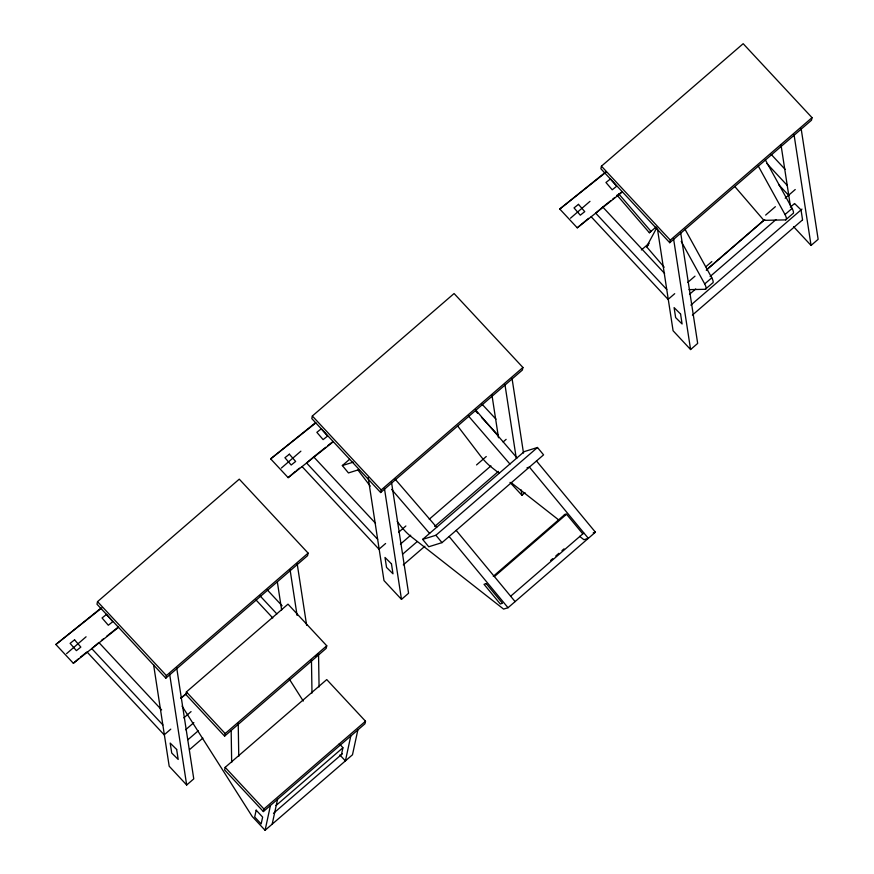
<?xml version="1.0" encoding="UTF-8"?>
<svg xmlns="http://www.w3.org/2000/svg" width="874" height="874" viewBox="0 0 874 874"><rect width="100%" height="100%" fill="white"/><g stroke="black" fill="none" stroke-linecap="round" stroke-linejoin="round"><path stroke-width="1.31" d="M97.538 601.64L96.981 604.207L165.831 678.158L307.561 555.678L308.118 553.111L239.268 479.16L97.538 601.64L166.388 675.591L165.831 678.158M186.413 691.924L185.856 694.502L224.618 736.126L326.199 648.355L326.756 645.788L287.994 604.153L186.413 691.924L225.175 733.559L224.618 736.126M225.164 767.35L224.618 769.928L263.38 811.564L364.95 723.781L365.507 721.214L326.745 679.579L225.164 767.35L263.937 808.985L263.38 811.564M312.346 416.013L311.789 418.58L380.638 492.532L522.368 370.052L522.925 367.484L454.076 293.533L312.346 416.013L381.195 489.964L380.638 492.532M182.054 706.126L252.171 816.425L265.084 830.3L270.459 805.435M272.175 824.171L277.55 799.317M341.461 754.557L342.947 747.696L339.254 743.73M350.78 736.028L345.405 760.893L339.866 754.95M357.859 729.91L352.484 754.775L265.084 830.3M601.443 166.18L600.886 168.748L669.746 242.699L811.476 120.23L812.033 117.651L743.173 43.7L601.443 166.18L670.303 240.132L669.746 242.699M664.185 267.215L646.552 246.719L656.833 227.677M118.514 627.346L73.35 663.279L55.86 644.488L100.75 608.282M333.322 441.72L288.158 477.652L270.656 458.861L315.558 422.655M622.43 191.887L577.255 227.819L559.764 209.028L605.715 171.992M66.588 653.643L86.078 636.796M281.395 468.016L300.885 451.17M570.493 218.183L589.983 201.348M73.35 663.279L78.409 658.898M288.158 477.652L295.237 471.523M577.255 227.819L588.552 218.358M312.663 457.736L306.588 462.991L377.655 539.313M601.771 207.903L595.697 213.158L666.753 289.48M359.29 469.546L348.442 472.932L342.346 465.558L349.524 459.353M617.011 195.142L649.36 232.735L656.156 226.978M641.341 249.964L649.174 243.333M646.552 246.719L648.574 244.96M166.388 675.591L308.118 553.111M381.195 489.964L522.925 367.484M670.303 240.132L812.033 117.651M180.765 698.271L186.839 693.027M164.891 734.236L170.791 729.135M183.846 717.86L191.067 711.611M379.698 548.61L385.598 543.508M398.653 532.233L405.875 525.984M476.548 464.924L486.272 456.512M503.118 441.96L506.133 439.349M668.796 298.788L674.706 293.675M687.751 282.4L694.983 276.162M705.853 266.756L711.84 261.588M765.646 215.091L775.369 206.69M785.191 198.201L795.231 189.527M706.629 269.716L764.084 220.062M706.247 270.164L764.728 219.636M185.627 729.746L193.853 722.634M400.434 544.12L410.714 535.227M429.232 519.222L490.959 465.886M689.531 294.287L695.704 288.955M710.114 276.501L775.948 219.614M790.347 207.171L794.466 203.609M689.018 289.644L705.307 289.283A17.076 3.791 49.2 0 0 704.706 283.919L711.786 277.801L685.041 229.305M734.805 186.533L763.898 220.357L785.628 219.887A17.076 3.791 49.2 0 0 785.016 214.523L792.106 208.394L765.351 159.898M705.307 289.283L712.397 283.165A17.076 3.791 49.2 0 0 711.786 277.801M785.628 219.887L792.707 213.759A17.076 3.791 49.2 0 0 792.106 208.394M187.965 739.688L198.256 730.795M402.772 554.061L417.182 541.607M434.662 526.498L498.442 471.381M690.853 305.113L801.95 209.105M422.655 539.389L524.225 451.618L537.477 447.488L543.573 454.851L442.004 542.634L428.752 546.763L422.655 539.389L435.908 535.259L537.477 447.488M189.505 749.652L202.877 738.093M403.275 564.91L424.884 546.25M692.383 315.088L802.452 219.964M225.175 733.559L326.756 645.788M315.503 656.494L318.54 653.861L319.076 686.953M153.584 664.655L169.185 766.214L186.675 785.005L193.766 778.876L176.723 667.965M368.183 477.696L383.992 580.587L401.483 599.378L408.573 593.249L391.53 482.339M509.99 482.415L521.953 495.263L524.99 492.641M657.499 229.196L673.089 330.754L690.591 349.545L697.671 343.416L680.638 232.506M793.57 226.65L811.061 245.441L818.14 239.312L801.108 128.402M493.275 576.316L565.249 514.12M494.455 576.523L566.428 514.316M550.664 560.431L552.718 558.65M555.798 555.984L558.879 553.318M561.971 550.653L564.025 548.872M263.937 808.985L365.507 721.214M510.711 596.166L583.712 533.085M275.998 805.544L342.837 747.794M397.222 521.45L400.489 525.733A17.076 3.791 49.2 0 0 410.234 535.904L503.599 609.102L508.023 607.725L595.423 532.2L536.494 460.98M273.486 813.301L342.379 753.759M180.765 698.315L186.861 693.344M559.764 209.028L605.977 172.265M270.656 458.861L315.831 422.929M602.197 207.488L610.609 200.802M612.707 199.141L614.804 197.469M616.902 195.798L622.157 191.614M55.86 644.488L102.072 607.725M296.297 470.693L299.443 468.18M313.1 457.321L325.707 447.291M327.805 445.62L333.06 441.446M80.43 657.15L86.734 652.135M101.439 640.445L103.547 638.774M106.694 636.261L118.252 627.073M649.36 232.735L651.032 231.413L618.694 193.82M342.346 465.558L353.194 462.182M526.989 467.852L529.404 467.098L588.333 538.329L583.919 539.706L579.626 536.341M564.331 514.917L566.538 514.229L582.794 533.872M593.217 532.889L595.423 532.2M499.13 473.227L490.543 466.498A17.076 3.791 49.2 0 1 480.798 456.326L457.91 426.326M510.94 482.481L559.229 520.347M794.575 203.511L801.032 209.902L802.561 219.866M771.239 154.469L785.081 169.338M766.924 163.569L787.223 185.375M778.559 184.523L788.785 195.503M602.776 207.029L664.611 273.442M591.174 216.752L668.304 299.607M482.142 404.301L495.984 419.17M475.969 411.414L477.816 413.402M481.508 417.368L498.125 435.208M313.679 456.862L375.514 523.275M302.065 466.585L379.207 549.44M267.335 589.928L282.094 605.791M260.244 596.057L276.85 613.898M256.06 600.012L272.786 617.984M161.624 709.896L98.871 642.488L91.781 648.617L162.848 724.939M87.258 652.212L164.399 735.067M475.456 409.753L517.037 457.932M468.366 415.882L509.957 464.061M395.135 479.16L436.727 527.339M391.596 489.385L429.637 533.457M456.173 530.376L515.103 601.607M449.094 536.505L508.023 607.725M435.908 535.259L442.004 542.634M357.979 470.015L370.237 486.086M289.392 679.229L303.267 701.068M758.271 166.027L785.016 214.523M681.217 241.344L704.706 283.919M794.018 134.53L811.061 245.441M781.05 145.139L790.282 205.27M673.548 238.635L690.591 349.545M512.011 378.234L523.504 453.06M504.921 384.363L516.206 457.856M521.133 489.921L521.953 495.263M491.942 394.972L498.508 437.743M384.451 488.468L401.483 599.378M297.204 563.861L306.643 625.325M290.113 569.99L297.094 615.416M277.342 581.931L281.647 609.986M169.643 674.094L186.675 785.005M311.45 659.99L311.996 693.071M238.22 723.268L238.766 756.36M231.162 730.719L231.676 762.478M256.169 810.165L254.695 817.015L261.151 823.964L262.637 817.103L256.169 810.165M578.479 204.363L574.032 207.903L580.292 215.179L584.75 211.639L578.479 204.363M610.413 178.962L605.955 182.502L612.226 189.789L616.673 186.238L610.413 178.962M289.381 454.196L284.924 457.736L291.195 465.012L295.641 461.472L289.381 454.196M321.304 428.795L316.858 432.335L323.118 439.611L327.575 436.071L321.304 428.795M74.574 639.823L70.117 643.362L76.388 650.638L80.834 647.099L74.574 639.823M106.497 614.422L102.05 617.962L108.31 625.238L112.768 621.698L106.497 614.422M486.228 583.624L484.021 584.313L500.278 603.967L502.484 603.279L486.228 583.624M680.562 314.006L674.105 307.615L675.635 317.59L682.091 323.97L680.562 314.006M391.465 563.839L384.997 557.448L386.537 567.412L392.994 573.803L391.465 563.839M176.657 749.466L170.19 743.075L171.73 753.038L178.187 759.43L176.657 749.466"/></g></svg>
